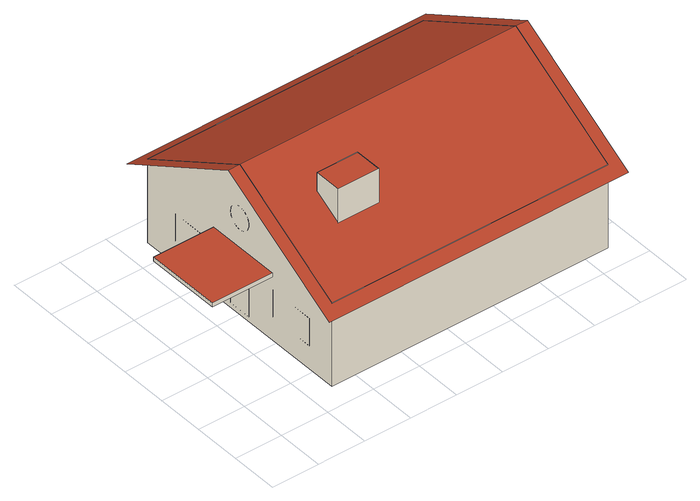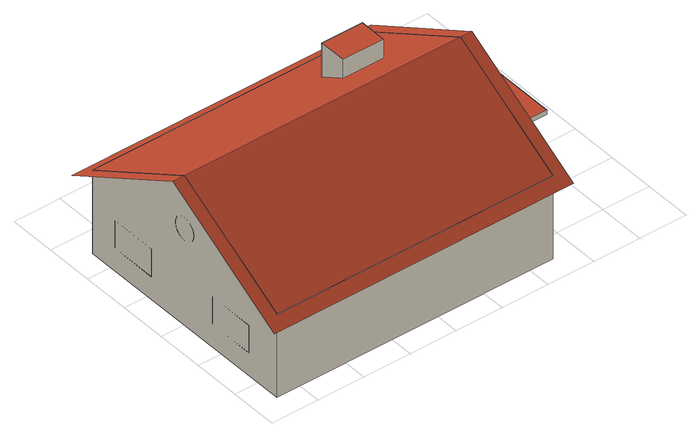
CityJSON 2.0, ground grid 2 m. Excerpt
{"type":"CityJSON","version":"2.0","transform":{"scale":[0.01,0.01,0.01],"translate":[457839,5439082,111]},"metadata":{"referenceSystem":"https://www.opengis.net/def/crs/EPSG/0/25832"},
"CityObjects":{
"building1":{"type":"Building","geometry":[{"type":"MultiSurface","lod":"2","boundaries":[[[0,1,2,3,4]],[[5,4,3,6]],[[7,5,6,8,9]],[[0,7,9,1]],[[1,9,8,2]],[[5,7,0,4]],[[6,3,2,8]],[[10,0,1,9,7,11,12,13]],[[5,4,0,10,14,15,11,7]],[[16,17,18,19]],[[20,21,22,23]],[[19,24,25,16]],[[26,27,28,29]],[[28,30,31,29]],[[25,32,17,16]],[[24,33,32,25]],[[29,31,34,26]],[[27,35,30,28]],[[26,34,35,27]],[[19,18,33,24]],[[36,37,20,23]],[[38,36,23,22]],[[39,38,22,21]],[[37,39,21,20]],[[17,32,33,18]],[[31,30,35,34]],[[39,37,36,38]],[[40,41,42,43]],[[44,45,46,47]],[[48,49,50,51]],[[52,53,54,55]],[[56,57,58,59]],[[60,61,57,56]],[[62,63,64,65]],[[66,67,68,69]],[[70,71,72,73]],[[74,75,76,77]],[[78,79,80,81]],[[82,83,84,85]],[[86,87,88,89]],[[90,91,92,93]],[[94,95,96,97]],[[98,99,100,101]],[[102,103,67,66]],[[55,54,104,105]],[[106,107,83,82]],[[105,104,108,109]],[[110,111,112,113]],[[114,115,99,98]],[[116,117,118,119]],[[120,121,122,123]],[[124,125,126,127]],[[109,108,128,129]],[[130,131,103,102]],[[132,133,134,135]],[[89,88,136,137]],[[77,76,138,139]],[[135,134,117,116]],[[140,141,111,110]],[[85,84,142,143]],[[144,145,146,147]],[[119,118,53,52]],[[148,149,150,151]],[[123,122,152,153]],[[154,155,49,48]],[[156,157,158,159]],[[139,138,41,40]],[[160,161,75,74]],[[69,68,145,144]],[[151,150,162,163]],[[97,96,125,124]],[[101,100,87,86]],[[164,165,155,154]],[[113,112,161,160]],[[127,126,133,132]],[[166,167,61,60]],[[168,169,170,171]],[[159,158,95,94]],[[147,146,169,168]],[[51,50,157,156]],[[172,173,115,114]],[[163,162,63,62]],[[93,92,45,44]],[[153,152,174,175]],[[143,142,131,130]],[[171,170,176,177]],[[178,179,180,181]],[[175,174,91,90]],[[137,136,141,140]],[[129,128,167,166]],[[181,180,107,106]],[[65,64,173,172]],[[73,72,121,120]],[[182,183,179,178]],[[59,58,149,148]],[[43,42,183,182]],[[81,80,71,70]],[[47,46,165,164]],[[177,176,79,78]],[[184,185,186,187]],[[188,189,185,184]],[[190,191,192,193]],[[194,195,189,188]],[[187,186,195,194]],[[193,192,196,197]],[[197,196,198,199]],[[199,198,191,190]],[[171,177,78,81,70,73,120,123,153,175,90,93,44,47,164,154,48,51,156,159,94,97,124,127,132,135,116,119,52,55,105,109,129,166,60,56,59,148,151,163,62,65,172,114,98,101,86,89,137,140,110,113,160,74,77,139,40,43,182,178,181,106,82,85,143,130,102,66,69,144,147,168]],[[188,184,187,194]],[[193,197,199,190]],[[72,71,80,79,176,170,169,146,145,68,67,103,131,142,84,83,107,180,179,183,42,41,138,76,75,161,112,111,141,136,88,87,100,99,115,173,64,63,162,150,149,58,57,61,167,128,108,104,54,53,118,117,134,133,126,125,96,95,158,157,50,49,155,165,46,45,92,91,174,152,122,121]],[[189,195,186,185]],[[191,198,196,192]],[[200,201,202,203]],[[203,202,204,205]],[[205,204,206,207]],[[207,206,208,209]],[[209,208,210,211]],[[211,210,212,213]],[[213,212,214,215]],[[215,214,216,217]],[[217,216,218,219]],[[219,218,220,221]],[[221,220,222,223]],[[223,222,224,225]],[[225,224,226,227]],[[227,226,228,229]],[[229,228,230,231]],[[231,230,232,233]],[[233,232,234,235]],[[235,234,236,237]],[[237,236,238,239]],[[239,238,240,241]],[[241,240,242,243]],[[243,242,244,245]],[[245,244,246,247]],[[247,246,248,249]],[[249,248,250,251]],[[251,250,252,253]],[[253,252,254,255]],[[255,254,256,257]],[[257,256,258,259]],[[259,258,260,261]],[[261,260,262,263]],[[263,262,264,265]],[[265,264,266,267]],[[267,266,268,269]],[[269,268,270,271]],[[271,270,272,273]],[[273,272,274,275]],[[275,274,276,277]],[[277,276,278,279]],[[279,278,280,281]],[[281,280,282,283]],[[283,282,284,285]],[[285,284,286,287]],[[287,286,288,289]],[[289,288,290,291]],[[291,290,292,293]],[[293,292,294,295]],[[295,294,296,297]],[[297,296,298,299]],[[299,298,300,301]],[[301,300,302,303]],[[303,302,304,305]],[[305,304,306,307]],[[307,306,308,309]],[[309,308,310,311]],[[311,310,312,313]],[[313,312,314,315]],[[315,314,316,317]],[[317,316,318,319]],[[319,318,320,321]],[[321,320,322,323]],[[323,322,324,325]],[[325,324,326,327]],[[327,326,328,329]],[[329,328,330,331]],[[331,330,332,333]],[[333,332,334,335]],[[335,334,336,337]],[[337,336,338,339]],[[339,338,340,341]],[[341,340,342,343]],[[343,342,201,200]],[[344,345,346,347]],[[348,349,350,351]],[[352,353,349,348]],[[351,350,354,355]],[[356,357,358,359]],[[359,358,360,361]],[[355,354,353,352]],[[362,363,345,344]],[[362,364,365,363]],[[347,346,365,364]],[[366,367,357,356]],[[361,360,367,366]],[[211,213,215,217,219,221,223,225,227,229,231,233,235,237,239,241,243,245,247,249,251,253,255,257,259,261,263,265,267,269,271,273,275,277,279,281,283,285,287,289,291,293,295,297,299,301,303,305,307,309,311,313,315,317,319,321,323,325,327,329,331,333,335,337,339,341,343,200,203,205,207,209]],[[347,364,362,344]],[[359,361,366,356]],[[352,348,351,355]],[[218,216,214,212,210,208,206,204,202,201,342,340,338,336,334,332,330,328,326,324,322,320,318,316,314,312,310,308,306,304,302,300,298,296,294,292,290,288,286,284,282,280,278,276,274,272,270,268,266,264,262,260,258,256,254,252,250,248,246,244,242,240,238,236,234,232,230,228,226,224,222,220]],[[358,357,367,360]],[[346,345,363,365]],[[354,350,349,353]],[[368,369,370,371]],[[372,373,374,375]],[[376,377,378,379]],[[379,378,380,381]],[[382,383,369,368]],[[381,380,384,385]],[[386,387,383,382]],[[388,389,373,372]],[[390,391,389,388]],[[386,371,370,387]],[[375,374,391,390]],[[385,384,377,376]],[[368,371,386,382]],[[388,372,375,390]],[[379,381,385,376]],[[374,373,389,391]],[[380,378,377,384]],[[370,369,383,387]],[[392,393,394,395]],[[395,394,396,397]],[[397,396,398,399]],[[399,398,393,392]],[[395,397,399,392]],[[396,394,393,398]],[[400,401,402,403]],[[403,402,404,405]],[[405,404,406,407]],[[407,406,401,400]],[[403,405,407,400]],[[404,402,401,406]]],"semantics":{"surfaces":[{"type":"WallSurface"},{"type":"RoofSurface"},{"type":"GroundSurface"}],"values":[0,0,0,1,0,1,2,1,1,0,0,0,0,0,1,0,2,1,0,2,2,0,1,0,0,0,0,1,0,0,0,1,1,1,1,0,1,0,1,1,0,0,1,1,0,1,0,1,1,0,0,0,0,1,0,1,1,0,1,1,0,0,1,0,0,0,1,1,1,1,0,1,0,1,0,1,0,0,0,0,1,1,0,0,1,0,1,0,1,0,1,1,0,1,1,1,0,0,0,1,0,1,2,0,0,2,0,0,0,0,0,0,0,1,1,0,0,0,0,0,0,0,0,0,0,0,0,0,0,0,0,0,0,0,0,0,0,0,0,0,0,0,0,0,0,0,0,0,0,0,0,1,1,1,1,1,1,1,1,1,1,1,1,1,1,1,1,1,1,1,1,1,1,1,1,1,1,1,1,1,1,1,1,1,1,2,0,2,1,2,0,0,0,1,0,0,1,0,0,0,0,0,0,0,0,0,0,0,1,2,0,0,2,0,1,1,2,0,0,0,0,0,0,0,1,0,2,0,0,0,0,0,0,1,0]}}]},
"building2":{"type":"Building","attributes":{"description":"FZK-Haus (Forschungszentrum Karlsruhe, now KIT), created by Karl-Heinz Haefele","name":"AC14-FZK-Haus","relativeToTerrain":"entirelyAboveTerrain","GrossPlannedArea":{"value":120,"uom":"m2"},"ConstructionMethod":"New Building","IsLandmarked":"NO","dateOfConstruction":"2020-01-01","measuredHeight":6.52,"class":"1000","function":"1000","usage":"1000","roofType":"1030","storeysAboveGround":2,"storeysBelowGround":0},"address":[{"Locality":"Eggenstein-Leopoldshafen","ThoroughfareName":"Spöcker Straße","ThoroughfareNumber":"4711","PostCode":"76344"}],"geometry":[{"type":"Solid","lod":"3","boundaries":[[[[0,7,9,1]],[[5,7,0,4]],[[6,3,2,8]],[[16,17,18,19]],[[1,9,8,2],[20,21,22,23],[19,24,25,16],[26,27,28,29]],[[28,30,31,29]],[[25,32,17,16]],[[24,33,32,25]],[[29,31,34,26]],[[27,35,30,28]],[[26,34,35,27]],[[19,18,33,24]],[[36,37,20,23]],[[38,36,23,22]],[[39,38,22,21]],[[37,39,21,20]],[[17,32,33,18]],[[31,30,35,34]],[[39,37,36,38]],[[40,41,42,43]],[[44,45,46,47]],[[48,49,50,51]],[[52,53,54,55]],[[56,57,58,59]],[[60,61,57,56]],[[62,63,64,65]],[[66,67,68,69]],[[70,71,72,73]],[[74,75,76,77]],[[78,79,80,81]],[[82,83,84,85]],[[86,87,88,89]],[[90,91,92,93]],[[94,95,96,97]],[[98,99,100,101]],[[102,103,67,66]],[[55,54,104,105]],[[106,107,83,82]],[[105,104,108,109]],[[110,111,112,113]],[[114,115,99,98]],[[116,117,118,119]],[[120,121,122,123]],[[124,125,126,127]],[[109,108,128,129]],[[130,131,103,102]],[[132,133,134,135]],[[89,88,136,137]],[[77,76,138,139]],[[135,134,117,116]],[[140,141,111,110]],[[85,84,142,143]],[[144,145,146,147]],[[119,118,53,52]],[[148,149,150,151]],[[123,122,152,153]],[[154,155,49,48]],[[156,157,158,159]],[[139,138,41,40]],[[160,161,75,74]],[[69,68,145,144]],[[151,150,162,163]],[[97,96,125,124]],[[101,100,87,86]],[[164,165,155,154]],[[113,112,161,160]],[[127,126,133,132]],[[166,167,61,60]],[[168,169,170,171]],[[159,158,95,94]],[[147,146,169,168]],[[51,50,157,156]],[[172,173,115,114]],[[163,162,63,62]],[[93,92,45,44]],[[153,152,174,175]],[[143,142,131,130]],[[171,170,176,177]],[[178,179,180,181]],[[175,174,91,90]],[[137,136,141,140]],[[129,128,167,166]],[[181,180,107,106]],[[65,64,173,172]],[[73,72,121,120]],[[182,183,179,178]],[[59,58,149,148]],[[43,42,183,182]],[[81,80,71,70]],[[47,46,165,164]],[[177,176,79,78]],[[184,185,186,187]],[[188,189,185,184]],[[190,191,192,193]],[[194,195,189,188]],[[187,186,195,194]],[[193,192,196,197]],[[197,196,198,199]],[[199,198,191,190]],[[7,5,6,8,9],[171,177,78,81,70,73,120,123,153,175,90,93,44,47,164,154,48,51,156,159,94,97,124,127,132,135,116,119,52,55,105,109,129,166,60,56,59,148,151,163,62,65,172,114,98,101,86,89,137,140,110,113,160,74,77,139,40,43,182,178,181,106,82,85,143,130,102,66,69,144,147,168],[188,184,187,194],[193,197,199,190]],[[72,71,80,79,176,170,169,146,145,68,67,103,131,142,84,83,107,180,179,183,42,41,138,76,75,161,112,111,141,136,88,87,100,99,115,173,64,63,162,150,149,58,57,61,167,128,108,104,54,53,118,117,134,133,126,125,96,95,158,157,50,49,155,165,46,45,92,91,174,152,122,121]],[[189,195,186,185]],[[191,198,196,192]],[[200,201,202,203]],[[203,202,204,205]],[[205,204,206,207]],[[207,206,208,209]],[[209,208,210,211]],[[211,210,212,213]],[[213,212,214,215]],[[215,214,216,217]],[[217,216,218,219]],[[219,218,220,221]],[[221,220,222,223]],[[223,222,224,225]],[[225,224,226,227]],[[227,226,228,229]],[[229,228,230,231]],[[231,230,232,233]],[[233,232,234,235]],[[235,234,236,237]],[[237,236,238,239]],[[239,238,240,241]],[[241,240,242,243]],[[243,242,244,245]],[[245,244,246,247]],[[247,246,248,249]],[[249,248,250,251]],[[251,250,252,253]],[[253,252,254,255]],[[255,254,256,257]],[[257,256,258,259]],[[259,258,260,261]],[[261,260,262,263]],[[263,262,264,265]],[[265,264,266,267]],[[267,266,268,269]],[[269,268,270,271]],[[271,270,272,273]],[[273,272,274,275]],[[275,274,276,277]],[[277,276,278,279]],[[279,278,280,281]],[[281,280,282,283]],[[283,282,284,285]],[[285,284,286,287]],[[287,286,288,289]],[[289,288,290,291]],[[291,290,292,293]],[[293,292,294,295]],[[295,294,296,297]],[[297,296,298,299]],[[299,298,300,301]],[[301,300,302,303]],[[303,302,304,305]],[[305,304,306,307]],[[307,306,308,309]],[[309,308,310,311]],[[311,310,312,313]],[[313,312,314,315]],[[315,314,316,317]],[[317,316,318,319]],[[319,318,320,321]],[[321,320,322,323]],[[323,322,324,325]],[[325,324,326,327]],[[327,326,328,329]],[[329,328,330,331]],[[331,330,332,333]],[[333,332,334,335]],[[335,334,336,337]],[[337,336,338,339]],[[339,338,340,341]],[[341,340,342,343]],[[343,342,201,200]],[[344,345,346,347]],[[348,349,350,351]],[[352,353,349,348]],[[351,350,354,355]],[[356,357,358,359]],[[359,358,360,361]],[[355,354,353,352]],[[362,363,345,344]],[[362,364,365,363]],[[347,346,365,364]],[[366,367,357,356]],[[361,360,367,366]],[[0,1,2,3,4],[211,213,215,217,219,221,223,225,227,229,231,233,235,237,239,241,243,245,247,249,251,253,255,257,259,261,263,265,267,269,271,273,275,277,279,281,283,285,287,289,291,293,295,297,299,301,303,305,307,309,311,313,315,317,319,321,323,325,327,329,331,333,335,337,339,341,343,200,203,205,207,209],[347,364,362,344],[359,361,366,356],[352,348,351,355]],[[218,216,214,212,210,208,206,204,202,201,342,340,338,336,334,332,330,328,326,324,322,320,318,316,314,312,310,308,306,304,302,300,298,296,294,292,290,288,286,284,282,280,278,276,274,272,270,268,266,264,262,260,258,256,254,252,250,248,246,244,242,240,238,236,234,232,230,228,226,224,222,220]],[[358,357,367,360]],[[346,345,363,365]],[[354,350,349,353]],[[368,369,370,371]],[[372,373,374,375]],[[376,377,378,379]],[[379,378,380,381]],[[382,383,369,368]],[[381,380,384,385]],[[386,387,383,382]],[[388,389,373,372]],[[390,391,389,388]],[[386,371,370,387]],[[375,374,391,390]],[[385,384,377,376]],[[5,4,3,6],[368,371,386,382],[388,372,375,390],[379,381,385,376]],[[374,373,389,391]],[[380,378,377,384]],[[370,369,383,387]]]],"semantics":{"surfaces":[{"type":"RoofSurface","name":"Roof 1 (North)"},{"type":"RoofSurface","name":"Roof 2 (South)"},{"type":"GroundSurface","description":"Bodenplatte","name":"Base Surface"},{"type":"WallSurface","name":"Outer Wall 4 (North)"},{"type":"Window","name":"Window East"},{"type":"Window","name":"Window Middle"},{"type":"Window","name":"Window West"},{"type":"WallSurface","name":"Outer Wall 3 (East)"},{"type":"Window","name":"Window Round"},{"type":"Window","name":"Window North"},{"type":"Window","name":"Window South"},{"type":"WallSurface","name":"Outer Wall 1 (West)"},{"type":"Door","name":"Door West"},{"type":"WallSurface","name":"Outer Wall 2 (South)"},{"type":"Door","name":"Door South"}],"values":[[0,1,2,3,3,3,3,3,3,3,3,3,3,3,3,3,4,5,6,7,7,7,7,7,7,7,7,7,7,7,7,7,7,7,7,7,7,7,7,7,7,7,7,7,7,7,7,7,7,7,7,7,7,7,7,7,7,7,7,7,7,7,7,7,7,7,7,7,7,7,7,7,7,7,7,7,7,7,7,7,7,7,7,7,7,7,7,7,7,7,7,7,7,7,7,7,7,7,7,7,8,9,10,11,11,11,11,11,11,11,11,11,11,11,11,11,11,11,11,11,11,11,11,11,11,11,11,11,11,11,11,11,11,11,11,11,11,11,11,11,11,11,11,11,11,11,11,11,11,11,11,11,11,11,11,11,11,11,11,11,11,11,11,11,11,11,11,11,11,11,11,11,11,11,11,11,11,11,11,11,11,11,11,11,11,11,11,11,8,9,12,10,13,13,13,13,13,13,13,13,13,13,13,13,13,4,6,14]]}}]}
},
"vertices":[
[300,600,732],[300,1100,443],[300,1100,80],[300,100,80],[300,100,443],[1500,100,443],[1500,100,80],[1500,600,732],[1500,1100,80],[1500,1100,443],[250,600,732],[1550,600,732],[1550,1150,414],[250,1150,414],[250,50,414],[1550,50,414],[1379,1100,180],[1379,1088,180],[1379,1088,300],[1379,1100,300],[405,1100,300],[405,1100,180],[605,1100,180],[605,1100,300],[1179,1100,300],[1179,1100,180],[766,1100,300],[766,1100,180],[966,1100,180],[966,1100,300],[966,1088,180],[966,1088,300],[1179,1088,180],[1179,1088,300],[766,1088,300],[766,1088,180],[605,1088,300],[405,1088,300],[605,1088,180],[405,1088,180],[1500,579,455],[1487,579,455],[1487,575,457],[1500,575,457],[1500,587,548],[1487,587,548],[1487,591,549],[1500,591,549],[1500,604,550],[1487,604,550],[1487,609,549],[1500,609,549],[1500,645,521],[1487,645,521],[1487,647,517],[1500,647,517],[1500,649,491],[1487,649,491],[1487,648,487],[1500,648,487],[1500,650,496],[1487,650,496],[1500,641,471],[1487,641,471],[1487,638,468],[1500,638,468],[1500,551,491],[1487,551,491],[1487,550,496],[1500,550,496],[1500,559,529],[1487,559,529],[1487,562,532],[1500,562,532],[1500,591,451],[1487,591,451],[1487,587,452],[1500,587,452],[1500,555,521],[1487,555,521],[1487,557,525],[1500,557,525],[1500,559,471],[1487,559,471],[1487,557,475],[1500,557,475],[1500,621,455],[1487,621,455],[1487,617,453],[1500,617,453],[1500,579,545],[1487,579,545],[1487,583,547],[1500,583,547],[1500,621,545],[1487,621,545],[1487,625,543],[1500,625,543],[1500,629,459],[1487,629,459],[1487,625,457],[1500,625,457],[1500,552,487],[1487,552,487],[1487,648,513],[1500,648,513],[1500,562,468],[1487,562,468],[1487,649,509],[1500,649,509],[1500,604,450],[1487,604,450],[1487,600,450],[1500,600,450],[1500,632,462],[1487,632,462],[1500,641,529],[1487,641,529],[1487,643,525],[1500,643,525],[1500,565,535],[1487,565,535],[1487,568,538],[1500,568,538],[1500,629,541],[1487,629,541],[1487,632,538],[1500,632,538],[1487,650,504],[1500,650,504],[1500,553,483],[1487,553,483],[1500,635,535],[1487,635,535],[1487,638,532],[1500,638,532],[1487,613,452],[1500,613,452],[1487,583,453],[1500,583,453],[1500,609,451],[1487,609,451],[1487,555,479],[1500,555,479],[1500,550,500],[1487,550,500],[1487,550,504],[1500,550,504],[1500,647,483],[1487,647,483],[1487,645,479],[1500,645,479],[1487,571,541],[1500,571,541],[1500,600,550],[1487,600,550],[1500,613,548],[1487,613,548],[1487,617,547],[1500,617,547],[1500,596,450],[1487,596,450],[1487,643,475],[1500,643,475],[1500,596,550],[1487,596,550],[1500,650,500],[1487,650,500],[1500,551,509],[1487,551,509],[1487,552,513],[1500,552,513],[1500,635,465],[1487,635,465],[1487,575,543],[1500,575,543],[1487,553,517],[1500,553,517],[1500,568,462],[1487,568,462],[1487,565,465],[1500,565,465],[1500,571,459],[1487,571,459],[1500,950,180],[1488,950,180],[1488,750,180],[1500,750,180],[1500,950,300],[1488,950,300],[1500,421,180],[1488,421,180],[1488,221,180],[1500,221,180],[1500,750,300],[1488,750,300],[1488,221,300],[1500,221,300],[1488,421,300],[1500,421,300],[300,649,491],[312,649,491],[312,650,496],[300,650,496],[312,650,500],[300,650,500],[312,650,504],[300,650,504],[312,649,509],[300,649,509],[312,648,513],[300,648,513],[312,647,517],[300,647,517],[312,645,521],[300,645,521],[312,643,525],[300,643,525],[312,641,529],[300,641,529],[312,638,532],[300,638,532],[312,635,535],[300,635,535],[312,632,538],[300,632,538],[312,629,541],[300,629,541],[312,625,543],[300,625,543],[312,621,545],[300,621,545],[312,617,547],[300,617,547],[312,613,548],[300,613,548],[312,609,549],[300,609,549],[312,604,550],[300,604,550],[312,600,550],[300,600,550],[312,596,550],[300,596,550],[312,591,549],[300,591,549],[312,587,548],[300,587,548],[312,583,547],[300,583,547],[312,579,545],[300,579,545],[312,575,543],[300,575,543],[312,571,541],[300,571,541],[312,568,538],[300,568,538],[312,565,535],[300,565,535],[312,562,532],[300,562,532],[312,559,529],[300,559,529],[312,557,525],[300,557,525],[312,555,521],[300,555,521],[312,553,517],[300,553,517],[312,552,513],[300,552,513],[312,551,509],[300,551,509],[312,550,504],[300,550,504],[312,550,500],[300,550,500],[312,550,496],[300,550,496],[312,551,491],[300,551,491],[312,552,487],[300,552,487],[312,553,483],[300,553,483],[312,555,479],[300,555,479],[312,557,475],[300,557,475],[312,559,471],[300,559,471],[312,562,468],[300,562,468],[312,565,465],[300,565,465],[312,568,462],[300,568,462],[312,571,459],[300,571,459],[312,575,457],[300,575,457],[312,579,455],[300,579,455],[312,583,453],[300,583,453],[312,587,452],[300,587,452],[312,591,451],[300,591,451],[312,596,450],[300,596,450],[312,600,450],[300,600,450],[312,604,450],[300,604,450],[312,609,451],[300,609,451],[312,613,452],[300,613,452],[312,617,453],[300,617,453],[312,621,455],[300,621,455],[312,625,457],[300,625,457],[312,629,459],[300,629,459],[312,632,462],[300,632,462],[312,635,465],[300,635,465],[312,638,468],[300,638,468],[312,641,471],[300,641,471],[312,643,475],[300,643,475],[312,645,479],[300,645,479],[312,647,483],[300,647,483],[312,648,487],[300,648,487],[300,650,301],[320,650,301],[320,550,301],[300,550,301],[300,221,300],[312,221,300],[312,221,180],[300,221,180],[300,421,300],[312,421,300],[312,421,180],[300,421,180],[300,950,300],[312,950,300],[312,750,300],[300,750,300],[312,750,180],[300,750,180],[300,650,100],[320,650,100],[300,550,100],[320,550,100],[300,950,180],[312,950,180],[1001,100,338],[1001,120,338],[1001,120,100],[1001,100,100],[1321,100,300],[1321,112,300],[1321,112,180],[1321,100,180],[679,100,300],[679,112,300],[679,112,180],[679,100,180],[479,112,180],[479,100,180],[799,100,338],[799,120,338],[479,112,300],[479,100,300],[799,100,100],[799,120,100],[1121,100,300],[1121,112,300],[1121,100,180],[1121,112,180],[300,742,354],[39,742,354],[39,742,372],[300,742,372],[39,422,372],[300,422,372],[39,422,354],[300,422,354],[494,424,710],[494,424,544],[494,309,544],[494,309,710],[671,309,544],[671,309,710],[671,424,544],[671,424,710]
]}
